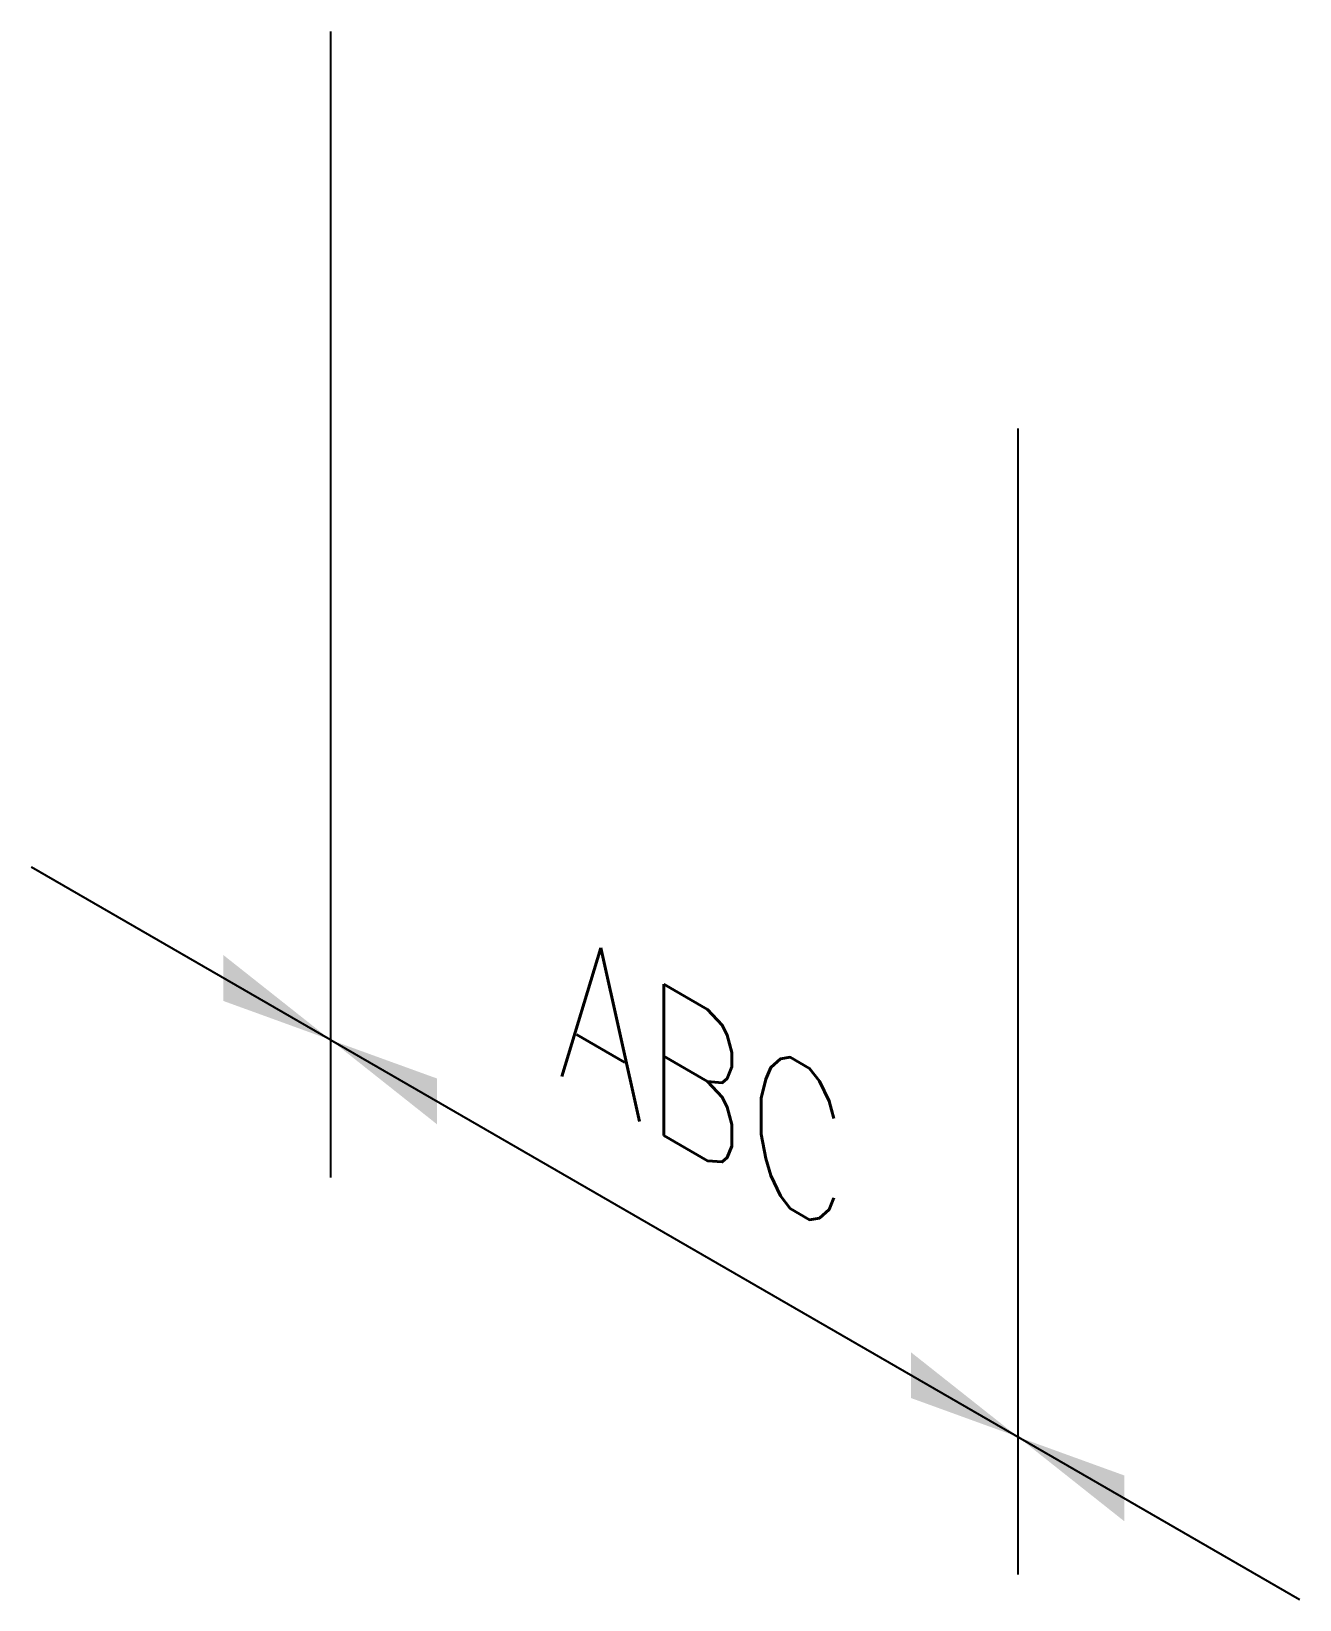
# Model space of a CAD drawing. Header units: millimetres. Extents: x -10158.71 to -10156.77, y -24.96 to -22.57.
import ezdxf
from ezdxf.enums import TextEntityAlignment as Align

# ---------------------------------------------------------------- set-up
doc = ezdxf.new("R2010")
doc.units = ezdxf.units.MM
doc.layers.add('Tub_iso_cotas', color=1, linetype='Continuous')
doc.styles.add('r80', font='romans.shx')

msp = doc.modelspace()

# ---------------------------------------------------------------- linework, layer by layer
at = {"layer": 'Tub_iso_cotas', "color": 1, "linetype": 'Continuous'}
for p, q in [((-10158.2519, -22.5664), (-10158.2519, -24.3164)), ((-10157.2019, -23.1726), (-10157.2019, -24.9226)), ((-10158.2519, -24.1064), (-10158.709, -23.8425)), ((-10158.2519, -24.1064), (-10156.7716, -24.9611))]:
    msp.add_line(p, q, dxfattribs=at)
for points in [[(-10158.2519, -24.1064), (-10158.4155, -24.047), (-10158.4155, -23.977)], [(-10158.2519, -24.1064), (-10158.0892, -24.2354), (-10158.0892, -24.1654)], [(-10157.2019, -24.7126), (-10157.3655, -24.6532), (-10157.3655, -24.5832)], [(-10157.2019, -24.7126), (-10157.0392, -24.8416), (-10157.0392, -24.7716)]]:
    msp.add_solid(points, dxfattribs=at)

# ---------------------------------------------------------------- texts
at = {"layer": 'Tub_iso_cotas', "color": 2, "linetype": 'Continuous', "style": 'r80', "oblique": 330}
msp.add_text('ABC', height=0.2, rotation=329.9999, dxfattribs=at).set_placement((-10157.6834, -24.2867), align=Align.CENTER)

doc.saveas('drawing.dxf')
